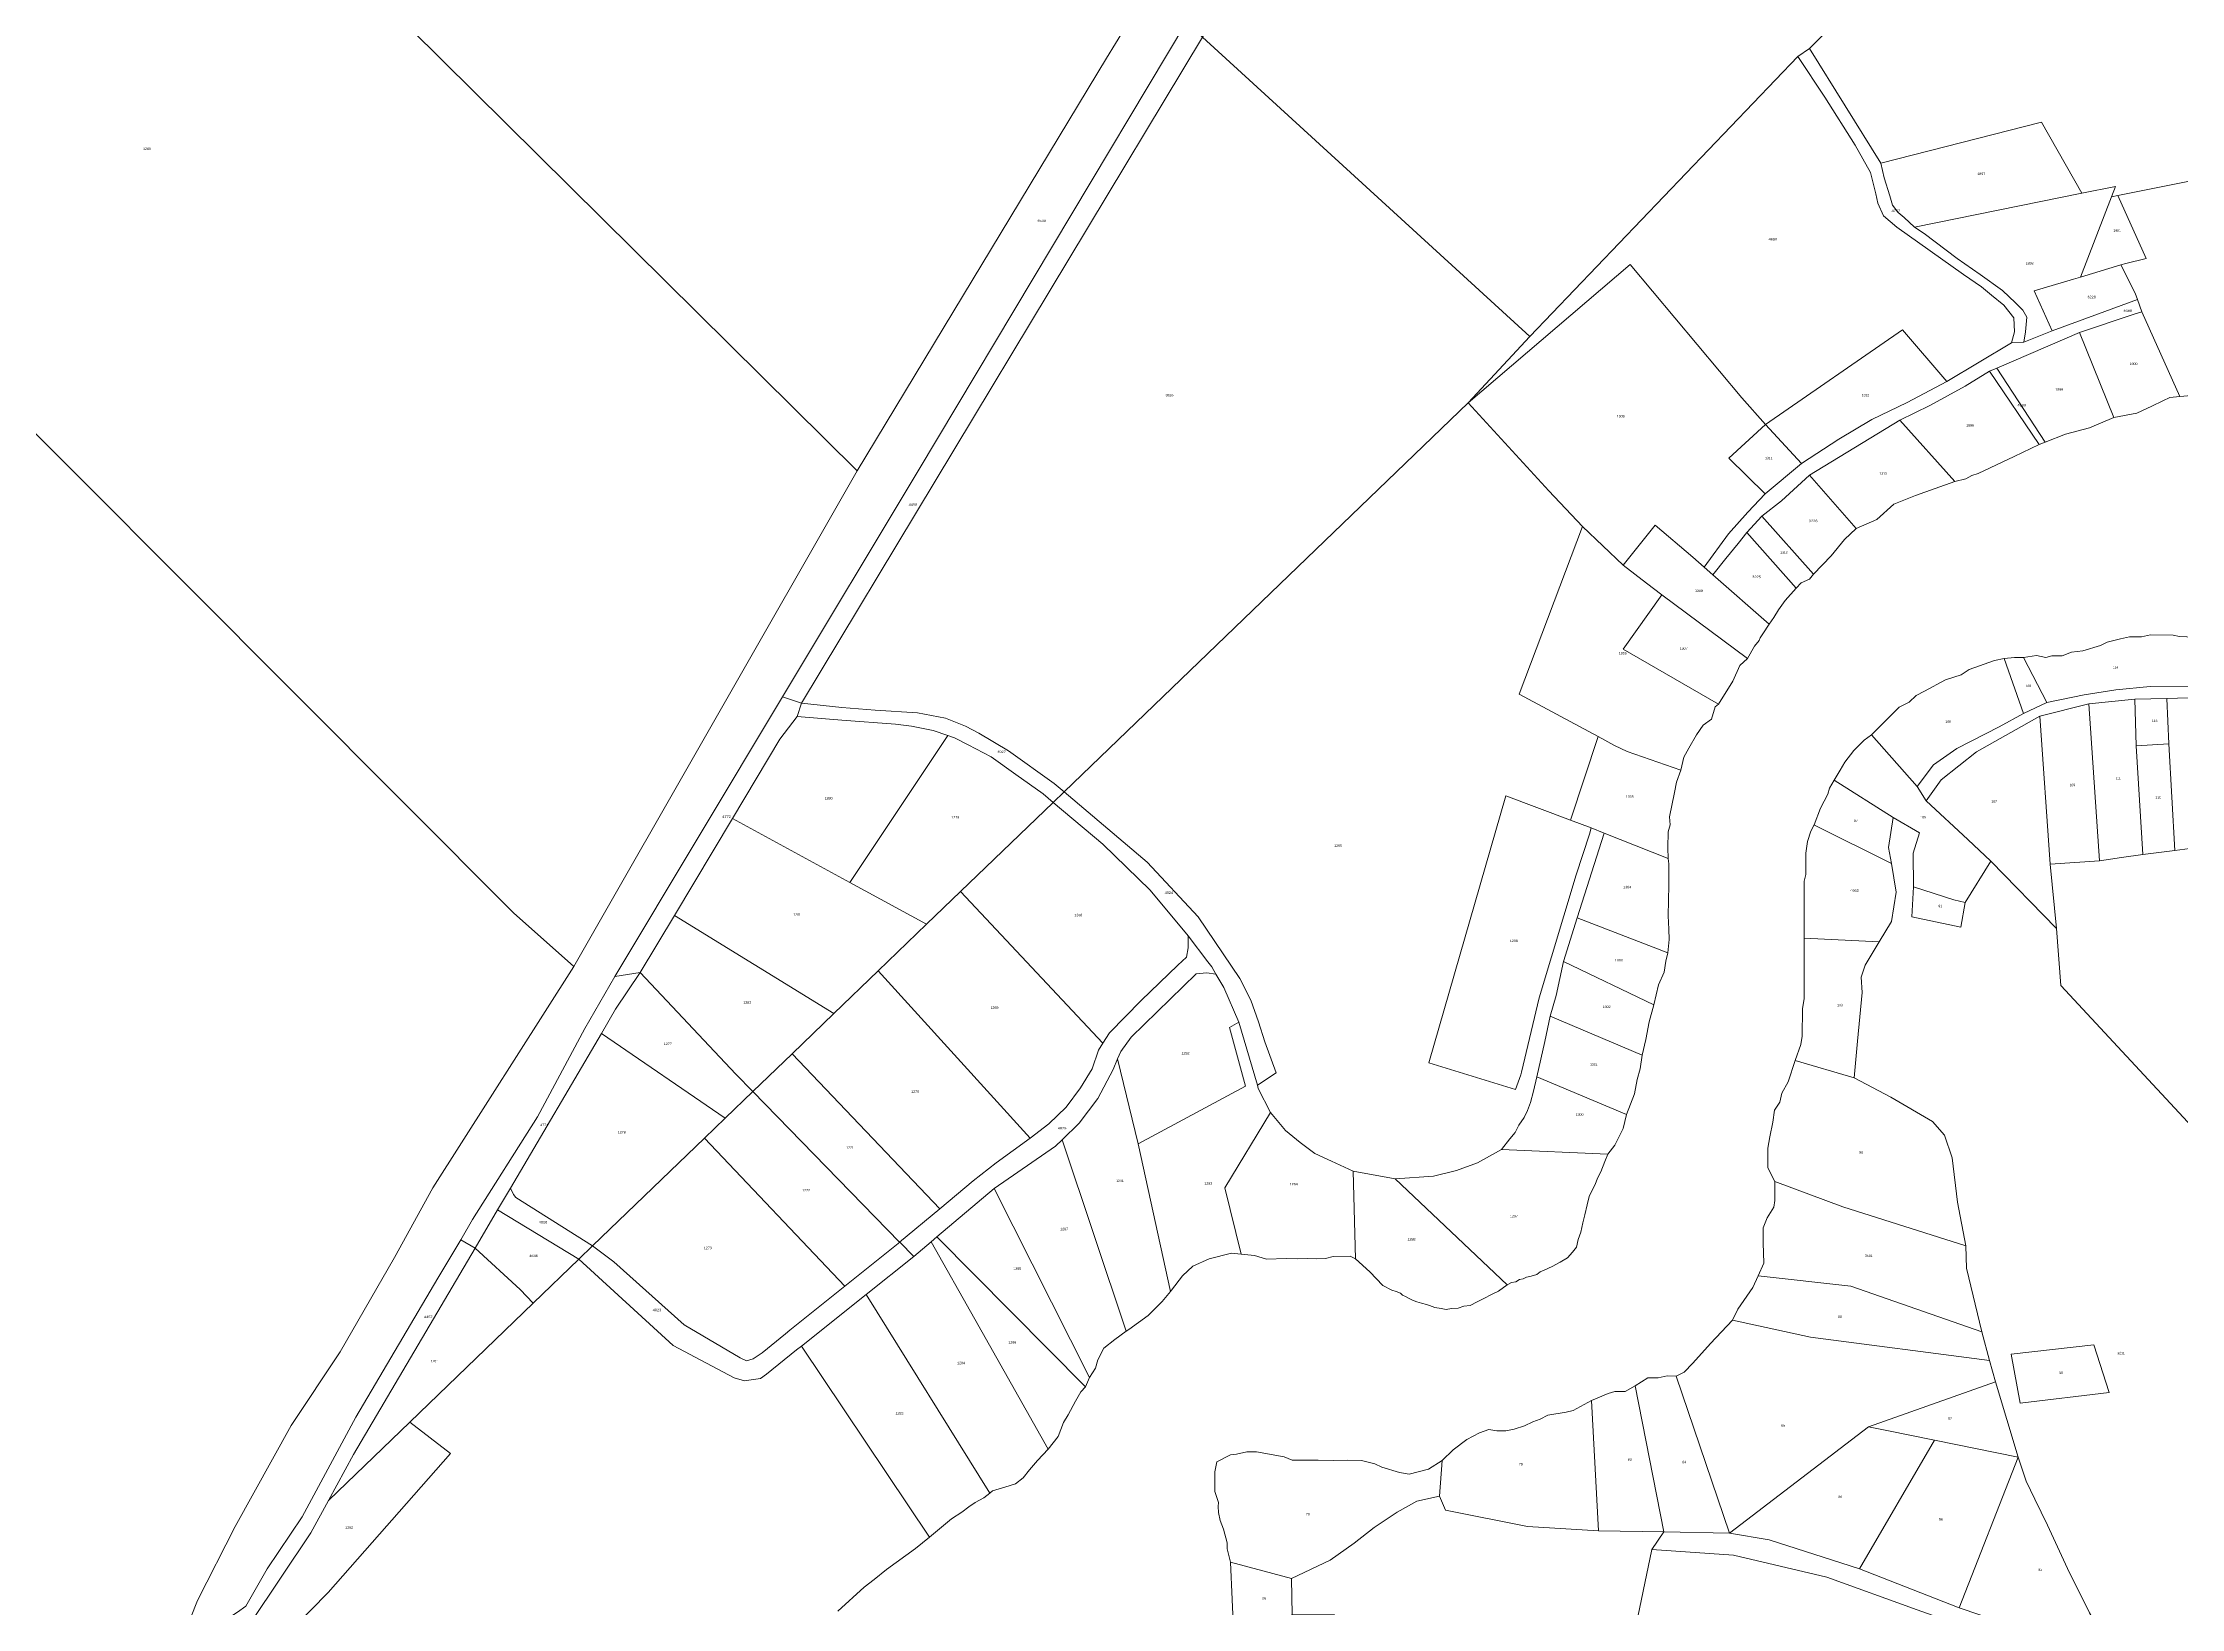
# Model space of a CAD drawing. Header units: metres. Extents: x 208626 to 229755, y 5040476 to 5064226.
# Drawn here: x 218932 to 220173, y 5043769 to 5044678 of the extents above; entities that cross this region are included whole.
import ezdxf

# ---------------------------------------------------------------- set-up
doc = ezdxf.new("R2010")
doc.units = ezdxf.units.M
doc.header["$LTSCALE"] = 0.56
doc.layers.add('6', color=7, linetype='Continuous', lineweight=13)
doc.layers.add('61', color=7, linetype='Continuous')

msp = doc.modelspace()

# ---------------------------------------------------------------- linework, layer by layer
at = {"layer": '6'}
for points in [[(218737.1747, 5045089.3613), (218771.7768, 5045135.4975), (218812.1459, 5045193.1677), (218817.9129, 5045245.0709), (218823.68, 5045302.7411), (218825.9955, 5045326.3822), (218829.447, 5045348.8773), (218840.8155, 5045359.2401), (218852.5151, 5045366.1783), (218866.0517, 5045370.2492), (218878.077, 5045371.4348), (218896.3691, 5045371.6042), (219575.1129, 5044711.4926), (219549.0175, 5044668.791), (219404.3565, 5044429.334)], [(219604.7939, 5044681.0287), (219702.123, 5044847.0647), (219706.9723, 5044860.4442), (219773.8917, 5044973.0496), (219799.4004, 5045015.5282), (219819.7365, 5045053.2778), (219835.3714, 5045094.9047), (219858.5644, 5045154.1756), (219906.3291, 5045102.372), (219931.2958, 5045164.134), (220185.8884, 5044900.7114), (219957.2266, 5044674.4861), (219950.4839, 5044669.7948), (219794.7543, 5044507.2462)], [(218314.1113, 5045066.0185), (218391.1534, 5045048.9922), (218460.3577, 5045037.4582), (218517.8927, 5045017.6865), (218569.9311, 5045020.1571), (218650.6693, 5045031.6911), (218708.3396, 5045060.5262), (218737.1747, 5045089.3613), (219404.3565, 5044429.334), (219239.8157, 5044141.6584), (219204.9107, 5044172.6985), (219204.8216, 5044172.7879)], [(219957.2266, 5044674.4861), (220185.8884, 5044900.7114), (220240.861, 5044853.8242), (220240.861, 5044826.1814), (220236.4963, 5044782.5348), (220237.9512, 5044753.4371), (220243.7707, 5044724.3393), (220249.5903, 5044699.6063), (220258.3196, 5044666.1439), (220268.5038, 5044642.8657), (220281.5978, 5044618.1327), (220136.1729, 5044589.1791), (220132.4345, 5044588.3067), (220134.7727, 5044594.3964), (220115.2442, 5044590.4657), (220091.8955, 5044631.7106), (219998.6915, 5044607.8571)], [(219361.0068, 5044298.094), (219439.7323, 5044429.3031), (219595.6553, 5044690.1969), (219604.7939, 5044681.0287), (219372.0183, 5044294.4236)], [(219372.0183, 5044294.4236), (219604.7939, 5044681.0287), (219794.7543, 5044507.2462), (219758.9558, 5044468.8427), (219524.4608, 5044242.985), (219518.769, 5044247.8092), (219492.1307, 5044266.7462), (219474.9679, 5044277.0955), (219467.1751, 5044281.0873), (219455.6293, 5044285.7769), (219439.2923, 5044288.8174), (219414.829, 5044290.3464), (219395.4623, 5044291.8753)], [(219758.9558, 5044468.8427), (219794.7543, 5044507.2462), (219950.4839, 5044669.7948), (219966.1822, 5044646.1117), (219983.7411, 5044618.2309), (219992.5893, 5044602.3651), (219995.6404, 5044590.1606), (219996.8609, 5044584.6686), (220000.2171, 5044577.3459), (220007.8449, 5044570.6335), (220046.5941, 5044543.1734), (220056.9679, 5044536.1558), (220062.765, 5044531.274), (220070.0877, 5044525.4769), (220075.8848, 5044518.1542), (220076.1899, 5044509.9162), (220074.3592, 5044503.5089), (220036.9439, 5044481.0966), (220011.1689, 5044511.1173), (219931.5583, 5044456.2358), (219917.9003, 5044471.7083), (219853.157, 5044548.9928)], [(219950.4839, 5044669.7948), (219957.2266, 5044674.4861), (219998.6915, 5044607.8571), (220000.5222, 5044599.314), (220003.8452, 5044588.9295), (220005.404, 5044583.4481), (220008.6011, 5044579.2051), (220012.1164, 5044576.4306), (220018.2187, 5044570.6335), (220023.7107, 5044566.9721), (220043.0037, 5044552.631), (220056.3576, 5044543.1734), (220069.1723, 5044534.02), (220076.7582, 5044526.8695), (220081.0917, 5044522.536), (220083.2793, 5044518.4537), (220082.6739, 5044510.0203), (220081.5459, 5044504.0043), (220074.3592, 5044503.5089), (220076.1899, 5044509.9162), (220075.8848, 5044518.1542), (220070.0877, 5044525.4769), (220062.765, 5044531.274), (220056.9679, 5044536.1558), (220046.5941, 5044543.1734), (220007.8449, 5044570.6335), (220000.2171, 5044577.3459), (219996.8609, 5044584.6686), (219995.6404, 5044590.1606), (219992.5893, 5044602.3651), (219983.7411, 5044618.2309), (219966.1822, 5044646.1117)], [(219998.6915, 5044607.8571), (220091.8955, 5044631.7106), (220115.2442, 5044590.4657), (220018.2187, 5044570.6335), (220012.1164, 5044576.4306), (220008.6011, 5044579.2051), (220005.404, 5044583.4481), (220003.8452, 5044588.9295), (220000.5222, 5044599.314)], [(220018.2187, 5044570.6335), (220115.2442, 5044590.4657), (220134.7727, 5044594.3964), (220132.4345, 5044588.3067), (220114.5576, 5044541.7473), (220110.3738, 5044540.4823), (220087.7092, 5044533.7879), (220098.1579, 5044510.5264), (220081.5459, 5044504.0043), (220082.6739, 5044510.0203), (220083.2793, 5044518.4537), (220081.0917, 5044522.536), (220076.7582, 5044526.8695), (220069.1723, 5044534.02), (220056.3576, 5044543.1734), (220043.0037, 5044552.631), (220023.7107, 5044566.9721)], [(220114.5576, 5044541.7473), (220132.4345, 5044588.3067), (220136.1729, 5044589.1791), (220152.7101, 5044552.631), (220140.8974, 5044549.7115), (220137.8447, 5044548.7885)], [(219758.9558, 5044468.8427), (219853.157, 5044548.9928), (219917.9003, 5044471.7083), (219931.5583, 5044456.2358), (219910.3903, 5044436.6357), (219931.4306, 5044416.0063), (219921.3285, 5044405.376), (219910.1979, 5044392.6552), (219895.9802, 5044373.4196), (219889.5156, 5044379.2017), (219867.5192, 5044397.7028), (219849.0144, 5044374.4974), (219825.4061, 5044396.9453), (219805.9021, 5044417.7068)], [(220087.7092, 5044533.7879), (220110.3738, 5044540.4823), (220114.5576, 5044541.7473), (220137.8447, 5044548.7885), (220146.3197, 5044532.4248), (220147.6827, 5044528.6765), (220098.1579, 5044510.5264)], [(219895.9802, 5044373.4196), (219910.1979, 5044392.6552), (219921.3285, 5044405.376), (219931.4306, 5044416.0063), (219952.4858, 5044433.4521), (219974.1611, 5044447.7104), (219993.283, 5044459.0409), (220013.8468, 5044468.9452), (220036.9439, 5044481.0966), (220074.3592, 5044503.5089), (220081.5459, 5044504.0043), (220098.1579, 5044510.5264), (220147.6827, 5044528.6765), (220150.068, 5044521.5206), (220145.6579, 5044520.2667), (220113.9476, 5044509.594), (220065.9006, 5044488.8077), (220061.6177, 5044487.0841), (220047.5094, 5044478.4897), (220027.1301, 5044467.1536), (220009.5788, 5044458.6441), (219957.1057, 5044426.8422), (219940.9332, 5044411.8914), (219929.4317, 5044402.955), (219920.7966, 5044393.4152), (219915.7632, 5044387.0899), (219908.6078, 5044378.3443), (219901.1249, 5044368.9574)], [(220113.9476, 5044509.594), (220145.6579, 5044520.2667), (220150.068, 5044521.5206), (220172.0959, 5044472.4295), (220166.4081, 5044471.8878), (220162.3455, 5044469.9919), (220155.8452, 5044466.7418), (220147.1781, 5044462.6791), (220133.9067, 5044460.2415)], [(219931.5583, 5044456.2358), (220011.1689, 5044511.1173), (220036.9439, 5044481.0966), (220013.8468, 5044468.9452), (219993.283, 5044459.0409), (219974.1611, 5044447.7104), (219952.4858, 5044433.4521)], [(220065.9006, 5044488.8077), (220113.9476, 5044509.594), (220133.9067, 5044460.2415), (220119.8227, 5044454.2829), (220105.7387, 5044450.491), (220094.0923, 5044445.8867)], [(220009.5788, 5044458.6441), (220027.1301, 5044467.1536), (220047.5094, 5044478.4897), (220061.6177, 5044487.0841), (220090.5301, 5044444.6223), (220076.008, 5044437.5159), (220055.1508, 5044427.7825), (220051.3767, 5044426.5907), (220047.9998, 5044424.6043), (220041.6434, 5044423.0152)], [(220061.6177, 5044487.0841), (220065.9006, 5044488.8077), (220094.0923, 5044445.8867), (220090.5301, 5044444.6223)], [(219910.3903, 5044436.6357), (219931.5583, 5044456.2358), (219952.4858, 5044433.4521), (219931.4306, 5044416.0063)], [(219957.1057, 5044426.8422), (220009.5788, 5044458.6441), (220041.6434, 5044423.0152), (220018.7998, 5044415.0696), (220006.0869, 5044409.905), (219996.3536, 5044400.9662), (219984.2366, 5044395.8016)], [(219929.4317, 5044402.955), (219940.9332, 5044411.8914), (219957.1057, 5044426.8422), (219984.2366, 5044395.8016), (219977.4829, 5044389.4452), (219969.8264, 5044379.9344), (219959.6053, 5044369.3826)], [(219788.5556, 5044299.6346), (219825.4061, 5044396.9453), (219849.0144, 5044374.4974), (219862.495, 5044364.0335), (219871.3727, 5044357.2408), (219849.0144, 5044325.7695), (219879.191, 5044308.3801), (219904.3596, 5044293.8859), (219902.3972, 5044292.3105), (219900.2122, 5044285.1595), (219895.4448, 5044281.584), (219891.6707, 5044276.0221), (219887.102, 5044268.2752), (219884.321, 5044263.1105), (219882.5333, 5044255.5622), (219851.3431, 5044266.2905), (219844.0388, 5044269.9427), (219834.5004, 5044275.0472)], [(219849.0144, 5044374.4974), (219867.5192, 5044397.7028), (219889.5156, 5044379.2017), (219895.9802, 5044373.4196), (219901.1249, 5044368.9574), (219933.7822, 5044340.3812), (219930.0741, 5044334.6167), (219928.4781, 5044332.3836), (219927.952, 5044330.8052), (219925.3038, 5044327.4613), (219921.2664, 5044320.4058), (219871.3727, 5044357.2408), (219862.495, 5044364.0335)], [(219920.7966, 5044393.4152), (219929.4317, 5044402.955), (219959.6053, 5044369.3826), (219957.2216, 5044366.403), (219952.3646, 5044364.2673), (219949.4747, 5044361.2384)], [(219901.1249, 5044368.9574), (219908.6078, 5044378.3443), (219915.7632, 5044387.0899), (219920.7966, 5044393.4152), (219949.4747, 5044361.2384), (219943.1182, 5044354.0874), (219939.1455, 5044348.5254), (219936.5631, 5044344.1554), (219933.7822, 5044340.3812)], [(219849.0144, 5044325.7695), (219871.3727, 5044357.2408), (219921.2664, 5044320.4058), (219916.6756, 5044316.2029), (219912.7264, 5044307.2085), (219904.3596, 5044293.8859), (219879.191, 5044308.3801)], [(220081.4492, 5044320.9332), (220088.9712, 5044322.0546), (220094.3043, 5044320.9606), (220097.7914, 5044321.8495), (220103.9508, 5044322.0035), (220109.2098, 5044323.9691), (220115.7761, 5044324.8135), (220126.0297, 5044327.9347), (220129.927, 5044329.9176), (220137.7216, 5044331.7637), (220142.9864, 5044332.8576), (220149.9641, 5044332.8922), (220155.1569, 5044334.02), (220168.2162, 5044333.8833), (220171.9768, 5044333.1311), (220180.5226, 5044332.658), (220182.1844, 5044304.2286), (220154.9539, 5044304.1806), (220134.9916, 5044302.2125), (220116.605, 5044299.2989), (220094.9707, 5044294.7917)], [(219993.1113, 5044276.0391), (220009.1791, 5044292.0386), (220014.9909, 5044294.9786), (220019.0249, 5044298.9443), (220023.8795, 5044301.3374), (220036.1867, 5044307.9013), (220045.1437, 5044310.9097), (220049.9298, 5044313.9865), (220064.6302, 5044319.1145), (220070.2368, 5044320.3453), (220081.4492, 5044288.4817), (220067.384, 5044280.6271), (220042.7095, 5044268.1233), (220029.1662, 5044258.7345), (220019.7619, 5044245.9758)], [(220070.2368, 5044320.3453), (220076.1169, 5044321.029), (220081.4492, 5044320.9332), (220094.9707, 5044294.7917), (220081.4492, 5044288.4817)], [(219263.6634, 5044135.8549), (219361.0068, 5044298.094), (219372.0183, 5044294.4236), (219369.4701, 5044286.7788), (219359.5274, 5044273.5106), (219331.951, 5044227.4584), (219298.2279, 5044171.1411), (219278.3926, 5044138.0163)], [(219369.4701, 5044286.7788), (219372.0183, 5044294.4236), (219395.4623, 5044291.8753), (219414.829, 5044290.3464), (219439.2923, 5044288.8174), (219455.6293, 5044285.7769), (219467.1751, 5044281.0873), (219474.9679, 5044277.0955), (219492.1307, 5044266.7462), (219518.769, 5044247.8092), (219524.4608, 5044242.985), (219518.0901, 5044236.8489), (219512.2702, 5044241.7422), (219496.4984, 5044253.0192), (219482.1474, 5044263.3144), (219468.7324, 5044270.178), (219460.9329, 5044274.2337), (219457.0199, 5044275.6118), (219448.466, 5044278.6244), (219435.9747, 5044281.0972), (219426.551, 5044282.192), (219395.4175, 5044284.529)], [(220119.4307, 5044294.0905), (220146.1176, 5044296.6919), (220146.9078, 5044269.591), (220150.7644, 5044206.573), (220138.4006, 5044204.9175), (220125.4811, 5044202.8952)], [(220146.1176, 5044296.6919), (220164.7093, 5044297.1097), (220165.8534, 5044270.854), (220165.7963, 5044270.8502), (220146.9078, 5044269.591)], [(220164.7093, 5044297.1097), (220183.1683, 5044297.6314), (220183.999, 5044267.5042), (220183.7585, 5044210.8775), (220169.1893, 5044208.9768), (220165.7963, 5044270.8502), (220165.8534, 5044270.854)], [(219331.951, 5044227.4584), (219359.5274, 5044273.5106), (219369.4701, 5044286.7788), (219395.4175, 5044284.529), (219426.551, 5044282.192), (219435.9747, 5044281.0972), (219448.466, 5044278.6244), (219457.0199, 5044275.6118), (219400.0478, 5044190.3986)], [(220025.0085, 5044237.6844), (220033.6224, 5044249.936), (220054.2152, 5044266.1726), (220090.8564, 5044286.8297), (220096.8758, 5044200.9738), (220100.5489, 5044163.6049), (220062.5315, 5044202.8103), (220049.1854, 5044215.2142)], [(220090.8564, 5044286.8297), (220119.4307, 5044294.0905), (220125.4811, 5044202.8952), (220096.8758, 5044200.9738)], [(219400.0478, 5044190.3986), (219457.0199, 5044275.6118), (219460.9329, 5044274.2337), (219468.7324, 5044270.178), (219482.1474, 5044263.3144), (219496.4984, 5044253.0192), (219512.2702, 5044241.7422), (219518.0901, 5044236.8489), (219464.3318, 5044185.0708), (219444.6574, 5044166.121)], [(219818.5299, 5044226.4759), (219834.5004, 5044275.0472), (219844.0388, 5044269.9427), (219851.3431, 5044266.2905), (219882.5333, 5044255.5622), (219879.9509, 5044248.6099), (219878.7591, 5044242.6507), (219875.9782, 5044228.5473), (219876.3754, 5044223.78), (219875.1836, 5044219.8072), (219874.985, 5044210.4711), (219875.1836, 5044204.3133), (219837.9346, 5044219.0296), (219830.4271, 5044221.9957)], [(219971.4747, 5044249.7202), (219974.9239, 5044255.5954), (219977.6589, 5044260.2448), (219982.9236, 5044266.9455), (219988.9405, 5044272.894), (219993.1113, 5044276.0391), (220019.7619, 5044245.9758), (220025.0085, 5044237.6844), (220049.1854, 5044215.2142), (220062.5315, 5044202.8103), (220047.5602, 5044178.6833), (220040.9351, 5044180.279), (220017.5208, 5044187.862), (220017.4476, 5044207.353), (220021.0534, 5044219.0716), (220005.7291, 5044228.0859)], [(220146.9078, 5044269.591), (220165.7963, 5044270.8502), (220169.1893, 5044208.9768), (220150.7644, 5044206.573)], [(219959.9454, 5044223.7424), (219963.5055, 5044233.5107), (219967.7588, 5044241.566), (219968.7703, 5044245.0659), (219971.4747, 5044249.7202), (220005.7291, 5044228.0859), (220003.1293, 5044210.7306), (220004.7164, 5044201.3891), (219960.0118, 5044223.7092)], [(219464.3318, 5044185.0708), (219518.0901, 5044236.8489), (219546.8667, 5044212.6538), (219574.3585, 5044185.9612), (219596.4363, 5044159.3558), (219596.5266, 5044152.3866), (219595.4474, 5044146.9906), (219590.4111, 5044142.3141), (219569.1869, 5044121.8094), (219550.8406, 5044103.1033), (219547, 5044097.1291)], [(219518.0901, 5044236.8489), (219524.4608, 5044242.985), (219572.6211, 5044202.1667), (219602.3373, 5044170.4993), (219626.495, 5044134.6189), (219632.8329, 5044121.9883), (219637.325, 5044109.5481), (219640.9843, 5044097.8384), (219647.4959, 5044079.8713), (219636.6546, 5044072.6893), (219625.9694, 5044109.1972), (219617.234, 5044129.4758), (219612.609, 5044137.2148), (219610.1516, 5044141.3269), (219607.8623, 5044144.3389), (219596.4363, 5044159.3558), (219574.3585, 5044185.9612), (219546.8667, 5044212.6538)], [(219736.1305, 5044085.6631), (219780.9865, 5044240.6139), (219818.5299, 5044226.4759), (219830.4271, 5044221.9957), (219829.4303, 5044218.4071), (219821.7203, 5044194.8712), (219800.3, 5044123.3503), (219789.9298, 5044080.2678), (219789.57, 5044078.7732), (219786.5438, 5044070.2792)], [(219298.2279, 5044171.1411), (219331.951, 5044227.4584), (219400.0478, 5044190.3986), (219444.6574, 5044166.121), (219416.6069, 5044139.1038), (219390.7898, 5044114.2376)], [(219954.07, 5044157.9579), (219954.07, 5044191.0507), (219955.0272, 5044194.948), (219955.0956, 5044207.392), (219956.1212, 5044214.2294), (219957.9673, 5044220.0411), (219959.9454, 5044223.7424), (219960.0118, 5044223.7092), (220004.7164, 5044201.3891), (220007.5319, 5044184.8172), (220004.8276, 5044167.6901), (219997.6162, 5044155.9715)], [(219822.3013, 5044169.8225), (219836.4325, 5044214.1553), (219837.9346, 5044219.0296), (219875.1836, 5044204.3133), (219875.6069, 5044201.0996), (219875.6069, 5044188.8876), (219875.1999, 5044170.9768), (219875.6069, 5044163.2426), (219875.7795, 5044157.2358), (219874.8721, 5044149.5833)], [(219416.6069, 5044139.1038), (219444.6574, 5044166.121), (219464.3318, 5044185.0708), (219547, 5044097.1291), (219544.3654, 5044093.0308), (219540.7681, 5044082.2388), (219533.9332, 5044071.0871), (219525.6594, 5044059.9355), (219515.5869, 5044050.2227), (219504.7949, 5044041.9489)], [(220016.6864, 5044170.3391), (220017.5208, 5044187.862), (220040.9351, 5044180.279), (220047.5602, 5044178.6833), (220045.0569, 5044164.4981)], [(219278.3926, 5044138.0163), (219298.2279, 5044171.1411), (219390.7898, 5044114.2376), (219366.6382, 5044090.9755), (219343.7998, 5044068.9784), (219333.9798, 5044079.0476)], [(219428.9986, 5043981.6183), (219452.2525, 5044000.9557), (219471.6995, 5044017.1273), (219485.0096, 5044027.5596), (219504.7949, 5044041.9489), (219515.5869, 5044050.2227), (219525.6594, 5044059.9355), (219533.9332, 5044071.0871), (219540.7681, 5044082.2388), (219544.3654, 5044093.0308), (219547, 5044097.1291), (219550.8406, 5044103.1033), (219569.1869, 5044121.8094), (219590.4111, 5044142.3141), (219595.4474, 5044146.9906), (219596.5266, 5044152.3866), (219596.4363, 5044159.3558), (219607.8623, 5044144.3389), (219610.1516, 5044141.3269), (219612.609, 5044137.2148), (219607.3185, 5044137.9973), (219601.2031, 5044137.2778), (219563.4312, 5044100.5852), (219557.3158, 5044092.3113), (219555.5609, 5044088.0704), (219552.999, 5044081.8791), (219544.0057, 5044064.9717), (219533.2137, 5044050.5824), (219523.3084, 5044040.9377), (219519.5439, 5044037.2723), (219483.9304, 5044012.8106), (219450.6214, 5043984.6143), (219447.3374, 5043981.8344), (219437.1764, 5043973.2331), (219429.0915, 5043981.5231)], [(219814.4, 5044144.5229), (219822.3013, 5044169.8225), (219874.8721, 5044149.5833), (219873.8722, 5044144.5833), (219872.8595, 5044138.3253), (219869.5224, 5044131.0154), (219866.8209, 5044119.4148)], [(219948.8736, 5044086.9432), (219952.2239, 5044096.2165), (219953.0178, 5044101.1902), (219953.0444, 5044117.002), (219954.07, 5044123.0189), (219954.1851, 5044136.5169), (219954.0016, 5044144.1464), (219954.07, 5044157.9579), (219997.6162, 5044155.9715), (219989.5033, 5044142.45), (219987.2342, 5044135.3366), (219987.8243, 5044126.4842), (219984.9962, 5044098.2799), (219983.103, 5044076.9105)], [(219174.1886, 5043982.9569), (219181.1311, 5043994.633), (219218.7292, 5044054.2396), (219246.2399, 5044105.5931), (219263.6634, 5044135.8549), (219278.3926, 5044138.0163), (219264.0763, 5044116.8269), (219255.8266, 5044102.7785), (219203.0823, 5044012.9615), (219195.6154, 5044000.2463), (219182.5611, 5043978.0163)], [(219255.8266, 5044102.7785), (219264.0763, 5044116.8269), (219278.3926, 5044138.0163), (219333.9798, 5044079.0476), (219343.7998, 5044068.9784), (219327.7428, 5044053.5129)], [(219366.6382, 5044090.9755), (219390.7898, 5044114.2376), (219416.6069, 5044139.1038), (219504.7949, 5044041.9489), (219485.0096, 5044027.5596), (219471.6995, 5044017.1273), (219452.2525, 5044000.9557)], [(219555.5609, 5044088.0704), (219557.3158, 5044092.3113), (219563.4312, 5044100.5852), (219601.2031, 5044137.2778), (219607.3185, 5044137.9973), (219612.609, 5044137.2148), (219617.234, 5044129.4758), (219625.9694, 5044109.1972), (219620.5029, 5044106.0933), (219629.7575, 5044072.0827), (219567.3883, 5044038.7113)], [(219806.653, 5044112.7406), (219810.0299, 5044124.6589), (219814.4, 5044144.5229), (219866.8209, 5044119.4148), (219864.1194, 5044109.4034), (219862.2124, 5044099.2331), (219860.0595, 5044090.1761)], [(219567.3883, 5044038.7113), (219629.7575, 5044072.0827), (219620.5029, 5044106.0933), (219625.9694, 5044109.1972), (219636.6546, 5044072.6893), (219637.2006, 5044070.8239), (219644.3761, 5044056.7849), (219617.7508, 5044013.1703), (219627.1817, 5043974.6863), (219621.6205, 5043975.2821), (219608.7487, 5043971.945), (219599.214, 5043967.6544), (219593.2242, 5043962.1009), (219586.7805, 5043953.6223), (219586.208, 5043952.9425)], [(219798.9657, 5044077.6211), (219803.4748, 5044098.0413), (219806.653, 5044112.7406), (219860.0595, 5044090.1761), (219858.9173, 5044082.2368), (219857.1273, 5044076.032), (219855.5382, 5044067.6097), (219850.8981, 5044055.6962)], [(219203.0823, 5044012.9615), (219255.8266, 5044102.7785), (219327.7428, 5044053.5129), (219315.6976, 5044041.9112), (219250.7882, 5043979.3927), (219206.2173, 5044007.4146), (219204.7784, 5044009.2132)], [(219343.7998, 5044068.9784), (219366.6382, 5044090.9755), (219452.2525, 5044000.9557), (219428.9986, 5043981.6183)], [(219523.3084, 5044040.9377), (219533.2137, 5044050.5824), (219544.0057, 5044064.9717), (219552.999, 5044081.8791), (219555.5609, 5044088.0704), (219567.3883, 5044038.7113), (219586.208, 5043952.9425), (219581.3542, 5043947.1786), (219573.2148, 5043939.0392), (219562.023, 5043930.8997), (219560.5162, 5043929.8324)], [(219932.9425, 5044036.1844), (219934.1195, 5044042.681), (219935.8142, 5044051.1582), (219936.9082, 5044058.2691), (219940.0534, 5044062.9185), (219941.079, 5044068.1149), (219944.7424, 5044074.5498), (219948.8736, 5044086.9432), (219983.103, 5044076.9105), (220004.3489, 5044065.6974), (220028.5456, 5044051.5335), (220035.6025, 5044043.6125), (220039.9587, 5044030.5441), (220043.1268, 5044004.8031), (220048.021, 5043979.5336), (219976.5578, 5044002.0393), (219937.1574, 5044016.8403), (219933.0793, 5044024.6976), (219933.0109, 5044031.1247)], [(219778.3005, 5044035.395), (219783.17, 5044041.4819), (219786.4164, 5044045.134), (219788.4775, 5044049.4938), (219791.4968, 5044053.9433), (219793.4038, 5044058.075), (219795.3107, 5044062.6835), (219796.8998, 5044069.1988), (219798.9657, 5044077.6211), (219850.8981, 5044055.6962), (219849.0228, 5044047.5869), (219844.0965, 5044037.8933), (219840.1238, 5044032.6492)], [(219315.6976, 5044041.9112), (219327.7428, 5044053.5129), (219343.7998, 5044068.9784), (219428.9986, 5043981.6183), (219429.0915, 5043981.5231), (219397.2765, 5043956.1054)], [(219617.7508, 5044013.1703), (219644.3761, 5044056.7849), (219652.9109, 5044046.3514), (219661.4325, 5044039.4529), (219669.9541, 5044032.9602), (219679.6931, 5044028.4965), (219692.2727, 5044022.8154), (219693.6074, 5043971.945), (219690.5881, 5043973.3752), (219680.5766, 5043973.2163), (219676.1271, 5043972.1039), (219671.042, 5043971.945), (219665.7979, 5043972.1039), (219660.236, 5043971.945), (219653.4028, 5043972.1039), (219641.9612, 5043971.7861), (219634.9691, 5043973.8519), (219627.1817, 5043974.6863)], [(219250.7882, 5043979.3927), (219315.6976, 5044041.9112), (219397.2765, 5043956.1054), (219365.3259, 5043930.5449), (219362.7479, 5043928.4418), (219349.1376, 5043917.3387), (219344.0256, 5043913.9306), (219340.1915, 5043912.6526), (219336.3574, 5043914.3566), (219303.9808, 5043933.527), (219263.0841, 5043970.1637)], [(219483.9304, 5044012.8106), (219519.5439, 5044037.2723), (219523.3084, 5044040.9377), (219560.5162, 5043929.8324), (219553.8836, 5043925.1343), (219547.4399, 5043920.0472), (219544.0485, 5043913.2643), (219542.6919, 5043908.5163), (219539.3005, 5043903.09)], [(219716.6202, 5044018.3517), (219738.9387, 5044019.9749), (219752.3299, 5044023.2212), (219764.5036, 5044027.6849), (219778.3005, 5044035.395), (219840.1238, 5044032.6492), (219838.3757, 5044028.3586), (219835.9921, 5044022.3199), (219834.4029, 5044019.1417), (219832.6616, 5044014.6641), (219830.748, 5044011.3551), (219829.3178, 5044008.0179), (219828.1025, 5044003.2663), (219826.7919, 5043997.3446), (219825.5764, 5043992.8299), (219824.5345, 5043987.4471), (219822.9718, 5043983.106), (219821.9299, 5043978.765), (219819.6726, 5043975.8131), (219816.7207, 5043972.5139), (219812.3797, 5043969.9093), (219807.8647, 5043967.4955), (219803.0974, 5043965.2707), (219800.8726, 5043964.3173), (219798.8068, 5043962.8871), (219795.6285, 5043961.7747), (219792.927, 5043961.2979), (219791.0218, 5043960.3591), (219788.7954, 5043959.8677), (219786.7295, 5043958.5964), (219784.1869, 5043958.1197), (219781.6443, 5043956.8484)], [(219692.2727, 5044022.8154), (219716.6202, 5044018.3517), (219781.6443, 5043956.8484), (219776.7181, 5043953.1935), (219772.9042, 5043951.4454), (219767.819, 5043948.585), (219764.2811, 5043946.9887), (219760.1137, 5043944.7313), (219756.4672, 5043944.3841), (219753.168, 5043943.3422), (219749.3479, 5043942.9949), (219746.2224, 5043942.474), (219743.2705, 5043942.9949), (219739.624, 5043943.6895), (219736.6721, 5043944.905), (219734.7621, 5043945.4259), (219731.9838, 5043946.1205), (219729.2055, 5043946.9887), (219726.7746, 5043947.8569), (219724.3436, 5043949.0724), (219722.6072, 5043949.9406), (219720.8708, 5043950.8088), (219719.6689, 5043951.9222), (219717.2852, 5043952.8756), (219714.7426, 5043953.6702), (219709.4985, 5043956.3717), (219701.8739, 5043964.2824), (219693.6074, 5043971.945)], [(219195.6154, 5044000.2463), (219203.0823, 5044012.9615), (219204.7784, 5044009.2132), (219206.2173, 5044007.4146), (219250.7882, 5043979.3927), (219242.7295, 5043971.6309)], [(219450.6214, 5043984.6143), (219483.9304, 5044012.8106), (219539.3005, 5043903.09), (219536.9265, 5043897.6637)], [(219927.3573, 5043961.9957), (219930.5867, 5043969.4625), (219930.2409, 5043981.2205), (219930.2409, 5043989.8661), (219932.6617, 5043995.7451), (219936.4992, 5044001.8269), (219937.1574, 5044005.7739), (219937.1574, 5044016.8403), (219976.5578, 5044002.0393), (220048.021, 5043979.5336), (220048.4136, 5043966.4472), (220057.1437, 5043929.512), (219981.2735, 5043955.9743)], [(219182.5611, 5043978.0163), (219195.6154, 5044000.2463), (219242.7295, 5043971.6309), (219216.2721, 5043946.148), (219208.7722, 5043954.0761)], [(219447.3374, 5043981.8344), (219450.6214, 5043984.6143), (219536.9265, 5043897.6637), (219534.2133, 5043894.6115), (219531.161, 5043889.1852), (219526.7522, 5043881.3849), (219524.039, 5043876.976), (219520.9868, 5043868.8366), (219515.2213, 5043861.3755), (219472.7275, 5043936.7801)], [(219027.4264, 5043749.1819), (219034.2007, 5043763.3655), (219038.4204, 5043763.3343), (219040.7632, 5043764.2122), (219044.5651, 5043766.8087), (219049.4001, 5043770.3699), (219061.9178, 5043791.9703), (219082.0923, 5043822.2322), (219113.2712, 5043880.0048), (219160.9565, 5043960.703), (219174.1886, 5043982.9569), (219182.5611, 5043978.0163), (219111.8777, 5043858.2346), (219097.3565, 5043831.6125), (219087.1765, 5043812.9492), (219052.3515, 5043760.8821), (219046.0556, 5043750.4521), (219045.9514, 5043745.3389), (219037.3324, 5043747.7804)], [(219097.3565, 5043831.6125), (219111.8777, 5043858.2346), (219182.5611, 5043978.0163), (219208.7722, 5043954.0761), (219216.2721, 5043946.148), (219144.6676, 5043877.1809)], [(219242.7295, 5043971.6309), (219250.7882, 5043979.3927), (219263.0841, 5043970.1637), (219303.9808, 5043933.527), (219336.3574, 5043914.3566), (219340.1915, 5043912.6526), (219344.0256, 5043913.9306), (219349.1376, 5043917.3387), (219362.7479, 5043928.4418), (219365.3259, 5043930.5449), (219397.2765, 5043956.1054), (219429.0915, 5043981.5231), (219437.1764, 5043973.2331), (219409.4877, 5043951.1728), (219371.9693, 5043921.2809), (219369.16, 5043919.0427), (219351.6937, 5043904.9845), (219348.2856, 5043902.4284), (219342.7475, 5043901.5764), (219338.9135, 5043901.1504), (219332.9493, 5043902.8544), (219297.5907, 5043921.5988)], [(219409.4877, 5043951.1728), (219437.1764, 5043973.2331), (219447.3374, 5043981.8344), (219472.7275, 5043936.7801), (219515.2213, 5043861.3755), (219509.1168, 5043854.9317), (219504.3688, 5043849.5055), (219500.6382, 5043844.7575), (219496.2293, 5043841.366), (219490.1248, 5043839.3312), (219482.8908, 5043837.1881), (219481.2631, 5043835.892)], [(219912.5313, 5043936.3336), (219915.5721, 5043942.686), (219924.3619, 5043955.2837), (219927.3573, 5043961.9957), (219981.2735, 5043955.9743), (220057.1437, 5043929.512), (220061.7501, 5043912.8072), (219957.8559, 5043926.5133)], [(219371.9693, 5043921.2809), (219409.4877, 5043951.1728), (219481.2631, 5043835.892), (219477.9156, 5043833.2266), (219472.8794, 5043830.5138), (219469.2244, 5043827.9712), (219465.0927, 5043824.793), (219459.0541, 5043820.9791), (219446.2829, 5043810.392)], [(219879.7631, 5043903.8854), (219884.3865, 5043906.1518), (219889.4914, 5043911.4052), (219899.6894, 5043922.7363), (219912.5313, 5043936.3336), (219957.8559, 5043926.5133), (220061.7501, 5043912.8072), (220065.0767, 5043900.4517), (219991.4716, 5043874.3901), (219910.69, 5043812.6355)], [(220074.1899, 5043916.5901), (220122.2538, 5043921.9305), (220131.1545, 5043894.3383), (220079.5304, 5043888.1078)], [(219830.6184, 5043889.6287), (219840.2373, 5043893.8227), (219844.1354, 5043894.9105), (219850.1186, 5043894.9469), (219855.9207, 5043898.0835), (219872.6861, 5043813.3436), (219834.677, 5043814.0519)], [(219855.9207, 5043898.0835), (219863.2638, 5043902.8882), (219869.2471, 5043902.7976), (219874.5957, 5043903.9761), (219879.7631, 5043903.8854), (219910.69, 5043812.6355), (219872.6861, 5043813.3436)], [(219991.4716, 5043874.3901), (220065.0767, 5043900.4517), (220078.3941, 5043856.8508), (220029.8515, 5043866.6382), (220002.1458, 5043872.2341)], [(219742.425, 5043834.193), (219744.0073, 5043854.8702), (219750.2752, 5043861.0748), (219758.3043, 5043867.0579), (219765.6601, 5043870.8882), (219771.0416, 5043872.9142), (219775.6634, 5043872.0912), (219780.855, 5043871.9645), (219785.7934, 5043872.9775), (219791.8276, 5043874.9476), (219796.6198, 5043877.2828), (219800.7984, 5043878.8656), (219805.2302, 5043881.0815), (219815.8667, 5043882.9809), (219820.0453, 5043883.9306), (219830.6184, 5043889.6287), (219834.677, 5043814.0519), (219793.5545, 5043816.6014), (219745.9637, 5043826.044)], [(219045.9514, 5043745.3389), (219046.0556, 5043750.4521), (219052.3515, 5043760.8821), (219087.1765, 5043812.9492), (219097.3565, 5043831.6125), (219144.6676, 5043877.1809), (219168.3374, 5043858.8227), (219097.1526, 5043778.2539), (219057.0637, 5043737.1153)], [(219910.69, 5043812.6355), (219991.4716, 5043874.3901), (220002.1458, 5043872.2341), (220029.8515, 5043866.6382), (219986.2309, 5043791.8617), (219933.8244, 5043808.8584)], [(219611.9066, 5043848.2545), (219613.0776, 5043853.9839), (219620.9917, 5043858.0359), (219624.5371, 5043858.6057), (219630.6151, 5043859.9352), (219636.1233, 5043859.8719), (219652.2046, 5043857.0229), (219656.801, 5043854.9892), (219671.9504, 5043855.0177), (219680.6065, 5043854.7972), (219689.1391, 5043854.9749), (219697.0495, 5043854.7972), (219704.9437, 5043852.9709), (219708.9323, 5043850.8816), (219719.2522, 5043847.8426), (219724.7806, 5043846.8867), (219735.9667, 5043849.8686), (219744.0073, 5043854.8702), (219742.425, 5043834.193), (219729.3085, 5043831.2015), (219717.8029, 5043824.7583), (219704.4563, 5043816.014), (219692.9506, 5043806.8095), (219678.9137, 5043796.9146), (219656.4777, 5043786.3294), (219621.1437, 5043795.8994), (219619.1556, 5043803.6507), (219619.1556, 5043807.0062), (219617.0663, 5043815.0469), (219615.1036, 5043819.9219), (219614.0273, 5043824.6703), (219613.9213, 5043828.108), (219614.0906, 5043830.495), (219612.0646, 5043836.8263)], [(219986.2309, 5043791.8617), (220029.8515, 5043866.6382), (220078.3941, 5043856.8508), (220044.1219, 5043769.2635)], [(220044.1219, 5043769.2635), (220078.3941, 5043856.8508), (220083.0176, 5043842.878), (220087.9479, 5043832.454), (220095.3738, 5043817.2447), (220106.9543, 5043792.1538), (220119.8214, 5043766.4195), (220128.185, 5043751.6223), (220135.9053, 5043738.1118)], [(219656.4777, 5043786.3294), (219678.9137, 5043796.9146), (219692.9506, 5043806.8095), (219704.4563, 5043816.014), (219717.8029, 5043824.7583), (219729.3085, 5043831.2015), (219742.425, 5043834.193), (219745.9637, 5043826.044), (219793.5545, 5043816.6014), (219834.677, 5043814.0519), (219872.6861, 5043813.3436), (219865.7522, 5043803.2607), (219833.5178, 5043648.8044), (219811.4714, 5043611.4213), (219681.2895, 5043740.6776), (219681.6751, 5043753.4233), (219681.445, 5043765.2741), (219656.8013, 5043765.1602)], [(219865.7522, 5043803.2607), (219872.6861, 5043813.3436), (219910.69, 5043812.6355), (219933.8244, 5043808.8584), (219986.2309, 5043791.8617), (220044.1219, 5043769.2635), (220135.9053, 5043738.1118), (220151.4766, 5043721.5143), (220019.7522, 5043768.2552), (219967.3457, 5043787.1404), (219913.0507, 5043799.888)], [(219811.4714, 5043611.4213), (219833.5178, 5043648.8044), (219865.7522, 5043803.2607), (219913.0507, 5043799.888), (219967.3457, 5043787.1404), (220019.7522, 5043768.2552), (220151.4766, 5043721.5143), (220165.0008, 5043706.3058), (220169.4276, 5043691.4021), (220145.3956, 5043621.9765), (220115.1332, 5043533.8594), (220093.7715, 5043468.8842), (220072.4098, 5043416.37), (220057.2786, 5043370.9764), (220056.1017, 5043367.2429), (219963.2939, 5043459.8793)], [(219621.1437, 5043795.8994), (219656.4777, 5043786.3294), (219656.8013, 5043765.1602), (219622.9881, 5043752.5571)]]:
    msp.add_lwpolyline(points, close=True, dxfattribs=at)
for points in [[(218314.1113, 5045066.0185), (219204.8216, 5044172.7879), (219204.9107, 5044172.6985), (219239.8157, 5044141.6584), (219157.985, 5044013.0512), (219135.6842, 5043972.6972), (219104.2085, 5043917.9534), (219075.7407, 5043875.2517), (219043.2949, 5043816.5912), (219021.4711, 5043773.5678), (219017.4203, 5043763.2277), (219007.8264, 5043761.2023), (218998.6931, 5043754.9983), (218990.3798, 5043741.5609), (218969.6336, 5043701.1271), (218947.1979, 5043721.1393), (218923.1351, 5043694.7289)], [(219017.4203, 5043763.2277), (219021.4711, 5043773.5678), (219043.2949, 5043816.5912), (219075.7407, 5043875.2517), (219104.2085, 5043917.9534), (219135.6842, 5043972.6972), (219157.985, 5044013.0512), (219239.8157, 5044141.6584), (219404.3565, 5044429.334), (219549.0175, 5044668.791), (219575.1129, 5044711.4926)], [(219595.6553, 5044690.1969), (219439.7323, 5044429.3031), (219361.0068, 5044298.094), (219263.6634, 5044135.8549), (219246.2399, 5044105.5931), (219218.7292, 5044054.2396), (219181.1311, 5043994.633), (219174.1886, 5043982.9569), (219160.9565, 5043960.703), (219113.2712, 5043880.0048), (219082.0923, 5043822.2322), (219061.9178, 5043791.9703), (219049.4001, 5043770.3699), (219044.5651, 5043766.8087), (219040.7632, 5043764.2122), (219038.4204, 5043763.3343), (219034.2007, 5043763.3655), (219017.4203, 5043763.2277)], [(220178.867, 5044472.9712), (220172.0959, 5044472.4295), (220150.068, 5044521.5206), (220147.6827, 5044528.6765), (220146.3197, 5044532.4248), (220137.8447, 5044548.7885), (220140.8974, 5044549.7115), (220152.7101, 5044552.631), (220136.1729, 5044589.1791), (220281.5978, 5044618.1327)], [(219524.4608, 5044242.985), (219758.9558, 5044468.8427), (219805.9021, 5044417.7068), (219825.4061, 5044396.9453), (219788.5556, 5044299.6346), (219834.5004, 5044275.0472), (219818.5299, 5044226.4759), (219780.9865, 5044240.6139), (219736.1305, 5044085.6631), (219786.5438, 5044070.2792), (219789.57, 5044078.7732), (219789.9298, 5044080.2678), (219800.3, 5044123.3503), (219821.7203, 5044194.8712), (219829.4303, 5044218.4071), (219830.4271, 5044221.9957), (219837.9346, 5044219.0296), (219836.4325, 5044214.1553), (219822.3013, 5044169.8225), (219814.4, 5044144.5229), (219810.0299, 5044124.6589), (219806.653, 5044112.7406), (219803.4748, 5044098.0413), (219798.9657, 5044077.6211), (219796.8998, 5044069.1988), (219795.3107, 5044062.6835), (219793.4038, 5044058.075), (219791.4968, 5044053.9433), (219788.4775, 5044049.4938), (219786.4164, 5044045.134), (219783.17, 5044041.4819), (219778.3005, 5044035.395), (219764.5036, 5044027.6849), (219752.3299, 5044023.2212), (219738.9387, 5044019.9749), (219716.6202, 5044018.3517), (219692.2727, 5044022.8154), (219679.6931, 5044028.4965), (219669.9541, 5044032.9602), (219661.4325, 5044039.4529)], [(220019.7619, 5044245.9758), (220029.1662, 5044258.7345), (220042.7095, 5044268.1233), (220067.384, 5044280.6271), (220081.4492, 5044288.4817), (220094.9707, 5044294.7917), (220116.605, 5044299.2989), (220134.9916, 5044302.2125), (220154.9539, 5044304.1806), (220182.1844, 5044304.2286)], [(220305.6545, 5044300.1357), (220282.3733, 5044298.0958), (220265.7363, 5044296.0172), (220249.8957, 5044296.334), (220222.9668, 5044295.0668), (220218.5314, 5044295.3836), (220199.0959, 5044296.9642), (220183.1683, 5044297.6314), (220164.7093, 5044297.1097), (220146.1176, 5044296.6919), (220119.4307, 5044294.0905), (220090.8564, 5044286.8297), (220054.2152, 5044266.1726), (220033.6224, 5044249.936), (220025.0085, 5044237.6844), (220019.7619, 5044245.9758)], [(219661.4325, 5044039.4529), (219652.9109, 5044046.3514), (219644.3761, 5044056.7849), (219637.2006, 5044070.8239), (219636.6546, 5044072.6893), (219647.4959, 5044079.8713), (219640.9843, 5044097.8384), (219637.325, 5044109.5481), (219632.8329, 5044121.9883), (219626.495, 5044134.6189), (219602.3373, 5044170.4993), (219572.6211, 5044202.1667), (219524.4608, 5044242.985)], [(219983.103, 5044076.9105), (219984.9962, 5044098.2799), (219987.8243, 5044126.4842), (219987.2342, 5044135.3366), (219989.5033, 5044142.45), (219997.6162, 5044155.9715), (220004.8276, 5044167.6901), (220007.5319, 5044184.8172), (220004.7164, 5044201.3891), (220003.1293, 5044210.7306), (220005.7291, 5044228.0859), (220021.0534, 5044219.0716), (220017.4476, 5044207.353), (220017.5208, 5044187.862), (220016.6864, 5044170.3391), (220045.0569, 5044164.4981), (220047.5602, 5044178.6833), (220062.5315, 5044202.8103), (220100.5489, 5044163.6049), (220103.0355, 5044130.5496), (220288.6971, 5043930.8312)], [(220288.6971, 5043930.8312), (220103.0355, 5044130.5496), (220100.5489, 5044163.6049), (220096.8758, 5044200.9738), (220125.4811, 5044202.8952), (220138.4006, 5044204.9175), (220150.7644, 5044206.573), (220169.1893, 5044208.9768), (220183.7585, 5044210.8775)], [(220028.5456, 5044051.5335), (220004.3489, 5044065.6974), (219983.103, 5044076.9105)], [(220173.8779, 5043720.7744), (220154.5832, 5043732.0877), (220135.9053, 5043738.1118), (220128.185, 5043751.6223), (220119.8214, 5043766.4195), (220106.9543, 5043792.1538), (220095.3738, 5043817.2447), (220087.9479, 5043832.454), (220083.0176, 5043842.878), (220078.3941, 5043856.8508), (220065.0767, 5043900.4517), (220061.7501, 5043912.8072), (220057.1437, 5043929.512), (220048.4136, 5043966.4472), (220048.021, 5043979.5336), (220043.1268, 5044004.8031), (220039.9587, 5044030.5441), (220035.6025, 5044043.6125), (220028.5456, 5044051.5335)], [(219057.0637, 5043737.1153), (219097.1526, 5043778.2539), (219168.3374, 5043858.8227), (219144.6676, 5043877.1809), (219216.2721, 5043946.148), (219242.7295, 5043971.6309), (219297.5907, 5043921.5988), (219332.9493, 5043902.8544), (219338.9135, 5043901.1504), (219342.7475, 5043901.5764), (219348.2856, 5043902.4284), (219351.6937, 5043904.9845), (219369.16, 5043919.0427), (219371.9693, 5043921.2809), (219446.2829, 5043810.392), (219438.2359, 5043803.7212), (219421.2788, 5043791.512), (219414.1568, 5043785.7466), (219408.3913, 5043781.3377), (219393.1299, 5043767.4329)]]:
    msp.add_lwpolyline(points, dxfattribs=at)

# ---------------------------------------------------------------- texts
at = {"layer": '61'}
for s, width, p in [('1289', 1.1, (218989.75, 5044615.5)), ('1897', 1.1, (220054.6563, 5044601)), ('4777', 1.2, (220004.8181, 5044579.5018)), ('4539', 1.2, (219508.875, 5044573.75)), ('4690', 1.2, (219933.3906, 5044563)), ('1898', 1.1, (220082.6328, 5044549)), ('3228', 1.2, (220118.4453, 5044529.5)), ('4688', 1.2, (220139.3516, 5044521.5)), ('1900', 1.1, (220143.0156, 5044490.75)), ('3816', 1.1, (219583.3906, 5044472.5)), ('4689', 1.2, (220077.8594, 5044466.75)), ('1899', 1.1, (220099.9063, 5044475.75)), ('1309', 1.1, (219845.25, 5044460.25)), ('1896', 1.1, (220048.125, 5044455)), ('1311', 0.85, (219931.4375, 5044436)), ('4458', 1.2, (219434.2344, 5044409)), ('3226', 1.2, (219956.8281, 5044399.5)), ('1308', 1.1, (219890.7188, 5044359)), ('3225', 1.2, (219923.9609, 5044367)), ('1306', 1.1, (219846.4531, 5044322.75)), ('1307', 1.1, (219881.8281, 5044325.5)), ('114', 0.85, (220133.2109, 5044314.5)), ('113', 0.85, (220155.9844, 5044283.5)), ('4027', 1.2, (219485.6484, 5044265.5)), ('111', 0.7, (220135.0938, 5044250)), ('1280', 1.1, (219385.4375, 5044238.5)), ('1305', 1.1, (219850.5234, 5044239.5)), ('110', 0.85, (220158.0469, 5044239)), ('4772', 1.2, (219326.0349, 5044227.8587)), ('1279', 1.1, (219459.0625, 5044227.5)), ('87', 1.1, (219982.9766, 5044225.5)), ('1295', 1.1, (219681.2031, 5044211)), ('4024', 1.2, (219582.7969, 5044183.75)), ('1304', 1.1, (219849.0469, 5044187)), ('4662', 1.2, (219980.7969, 5044185)), ('1268', 1.1, (219530.4219, 5044170.75)), ('91', 0.85, (220032.0469, 5044176)), ('1298', 1.1, (219783.2813, 5044155.75)), ('1303', 1.1, (219844.1563, 5044144.5)), ('1282', 1.1, (219338.3125, 5044120)), ('1269', 1.1, (219481.7969, 5044117)), ('1302', 1.1, (219837.1094, 5044117.5)), ('1277', 1.1, (219292.1406, 5044096)), ('1292', 1.1, (219592.6563, 5044090.5)), ('1270', 1.1, (219435.7188, 5044068.25)), ('4771', 1.1, (219220.3447, 5044048.9415)), ('1278', 1.1, (219265.4063, 5044044.75)), ('4025', 1.2, (219520.7969, 5044047)), ('1300', 1.1, (219821.4063, 5044055)), ('90', 1.1, (219986.0234, 5044033)), ('1272', 1.1, (219372.3906, 5044011)), ('1293', 1.1, (219605.875, 5044015)), ('1294', 1.1, (219655.4688, 5044014.5)), ('1297', 1.1, (219783.2969, 5043996)), ('4026', 1.2, (219219.4844, 5043992.5)), ('1287', 1.1, (219522.2188, 5043988.5)), ('1288', 1.1, (219723.8516, 5043982.5)), ('4646', 1.2, (219214, 5043973)), ('1273', 1.1, (219315.3672, 5043977.5)), ('3531', 1.05, (219989.3516, 5043973)), ('1285', 1.1, (219494.9688, 5043965.5)), ('4457', 1.2, (219152.9063, 5043937.5)), ('4023', 1.2, (219285.6094, 5043941.5)), ('88', 1.1, (219973.7891, 5043937.5)), ('1286', 1.1, (219492.125, 5043922.75)), ('1284', 1.1, (219462.3594, 5043910.75)), ('98', 1.1, (220102.0313, 5043905)), ('1283', 1.1, (219426.6094, 5043881.5)), ('85', 1.1, (219940.7344, 5043874.5)), ('97', 1.1, (220037.6172, 5043878.5)), ('79', 1.1, (219788.4297, 5043852)), ('83', 1.1, (219851.6563, 5043854.75)), ('84', 1.1, (219883.3125, 5043853.25)), ('70', 1.1, (219664.8516, 5043823)), ('86', 1.1, (219973.8984, 5043833)), ('1262', 1.1, (219107.1406, 5043815.25)), ('96', 1.1, (220032.3125, 5043820)), ('95', 1.1, (220090.0156, 5043790.75)), ('69', 1.1, (219639.3594, 5043774))]:
    msp.add_text(s, height=1.4, dxfattribs=dict(at, width=width)).set_placement(p)
for s, p in [('1901', (220133.6406, 5044568)), ('1312', (219987.5156, 5044472.5)), ('1313', (219997.7969, 5044427)), ('1310', (219940.2031, 5044381.25)), ('108', (220082.6094, 5044303.75)), ('106', (220036.0938, 5044283)), ('109', (220108.1719, 5044246.25)), ('107', (220062.7813, 5044236.75)), ('105', (220021.5391, 5044227.5)), ('1281', (219367.3359, 5044171)), ('103', (219973.25, 5044118.5)), ('1301', (219829.8125, 5044084)), ('1271', (219398.0313, 5044035.75)), ('1291', (219554.7656, 5044016.5)), ('1261', (219156.8125, 5043911.75)), ('3211', (220135.9063, 5043916.5))]:
    msp.add_text(s, height=1.4, dxfattribs=at).set_placement(p)

doc.saveas('drawing.dxf')
